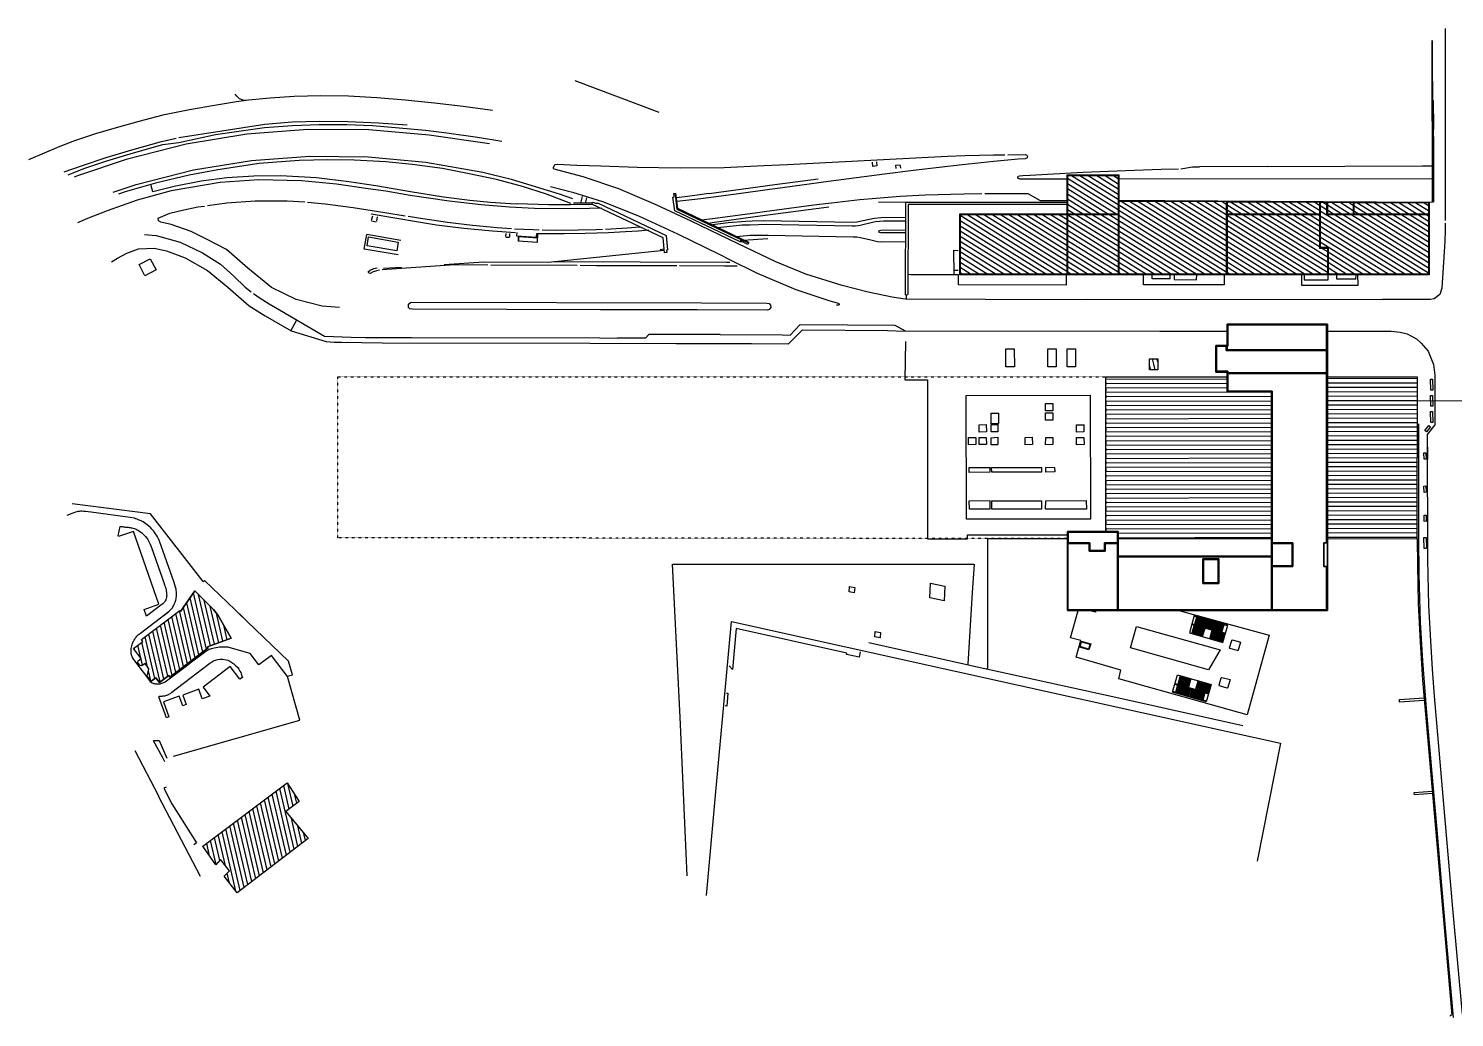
# Model space of a CAD drawing. Header units: millimetres. Extents: x 197581 to 283285, y -61110 to -31602.
# Drawn here: x 197581 to 238028, y -61110 to -33067 of the extents above; entities that cross this region are included whole.
import ezdxf

# ---------------------------------------------------------------- set-up
doc = ezdxf.new("R2010")
doc.units = ezdxf.units.MM
doc.linetypes.add('ACAD_ISO03W100', pattern=[30, 12, -18])
for name, color, linetype in [('AR-SOL', 7, 'Continuous'), ('CUDL_BA', 7, 'Continuous'), ('CUDL_BO', 7, 'Continuous'), ('CUDL_BR', 7, 'Continuous'), ('CUDL_BT', 7, 'Continuous'), ('CUDL_CO', 7, 'Continuous'), ('CUDL_FACADES', 7, 'Continuous'), ('CUDL_LA', 7, 'Continuous'), ('CUDL_MU', 7, 'Continuous'), ('CUDL_SM', 7, 'Continuous'), ('CUDL_SP', 7, 'Continuous'), ('DELHAY', 7, 'Continuous'), ('EMPRISESNCF', 7, 'ACAD_ISO03W100'), ('hachuresbatit', 8, 'Continuous')]:
    doc.layers.add(name, color=color, linetype=linetype)
doc.layers.add('EMPRISEEBA', color=9, linetype='Continuous', lineweight=35)
pattern_1 = [(103.13054182, (-6430472.31, -72703999.2), (-121.7318764, -28.39630728), [])]

msp = doc.modelspace()

# ---------------------------------------------------------------- hatches: boundary and pattern name
at = {"layer": 'DELHAY'}
h = msp.add_hatch(dxfattribs=at)
h.set_pattern_fill('ANSI31', color=8, scale=1000, angle=103.1305, style=0)
h.set_pattern_definition([(148.13054182, (-6430472.31, -72703999.2), (-65.99821385, -106.15665673), [])])
h.paths.add_polyline_path([(234402, -38349), (234402, -37992), (234220, -37991), (234220, -39280), (234442, -39280), (234442, -40030), (237294, -40030), (237294, -38349)])
h.paths.add_polyline_path([(237294, -38330), (237294, -38008), (235172, -37997), (235172, -38329)], flags=17)
h.paths.add_polyline_path([(235152, -38329), (235152, -37996), (234422, -37992), (234422, -38329)], flags=17)
h.paths.add_polyline_path([(231576, -38349), (231576, -40030), (234422, -40030), (234422, -39300), (234200, -39300), (234200, -38349)])
h.paths.add_polyline_path([(231576, -37977), (231576, -38329), (234200, -38329), (234200, -37991)])
h.paths.add_polyline_path([(228509, -37959), (228509, -40029), (231556, -40030), (231556, -37976)])
h.paths.add_polyline_path([(227055, -40029), (228489, -40029), (228489, -38348), (227055, -38348)])
h.paths.add_polyline_path([(228489, -38328), (228489, -37946), (228489, -37236), (227055, -37235), (227055, -38328)])
h.paths.add_polyline_path([(227035, -38348), (224011, -38347), (224011, -40028), (227035, -40029)])
at = {"layer": 'hachuresbatit'}
h = msp.add_hatch(dxfattribs=at)
h.set_pattern_fill('ANSI31', color=256, scale=1000, angle=58.1305, style=0)
h.set_pattern_definition(pattern_1)
edge = h.paths.add_edge_path()
edge.add_line((229615, -42435), (229614, -42749))
edge.add_line((229614, -42749), (229381, -42746))
edge.add_line((229381, -42746), (229615, -42435))
edge.add_line((229381, -42746), (229382, -42432))
edge.add_line((229382, -42432), (229613, -42431))
edge.add_line((229613, -42431), (229381, -42746))
h = msp.add_hatch(dxfattribs=at)
h.set_pattern_fill('ANSI31', color=256, scale=1000, angle=58.1305, style=0)
h.set_pattern_definition(pattern_1)
h.paths.add_polyline_path([(200994, -51224), (200885, -51074), (200799, -51140), (200747, -51131), (200684, -51055), (200690, -50997), (200776, -50933), (200557, -50644), (200820, -50445), (200785, -50396), (201871, -49567), (201894, -49601), (202302, -49016), (202831, -49542), (202963, -49710), (203327, -50358), (202658, -50597), (202680, -50630), (201591, -51456), (201557, -51409), (201292, -51610), (201192, -51476), (201057, -51575), (200945, -51428)])
h = msp.add_hatch(dxfattribs=at)
h.set_pattern_fill('ANSI31', color=256, scale=1000, angle=58.1305, style=0)
h.set_pattern_definition(pattern_1)
h.paths.add_polyline_path([(203500, -57575), (203130, -57102), (203286, -56955), (203031, -56635), (202894, -56778), (202521, -56254), (204921, -54455), (205255, -54987), (204883, -55274), (205511, -56038)])

# ---------------------------------------------------------------- linework, layer by layer
msp.add_line((236965, -43620), (239787, -43616))
at = {"layer": 'AR-SOL'}
for p, q in [((233275, -42847), (232855, -42847)), ((227075, -49547), (227075, -47667))]:
    msp.add_line(p, q, dxfattribs=at)
at = {"layer": 'CUDL_BA'}
for points in [[(237426, -35105, 0), (237426, -35265, 0)], [(237427, -35322, 0), (237426, -35484, 0)], [(237427, -35933, 0), (237428, -36095, 0)], [(237429, -36152, 0), (237429, -36314, 0)], [(237429, -36370, 0), (237429, -36530, 0)], [(237429, -36588, 0), (237431, -36748, 0)], [(237429, -36804, 0), (237431, -36964, 0)], [(237431, -37412, 0), (237431, -37576, 0)], [(215926, -37767, 0), (215971, -38189, 0), (217788, -39046, 0)], [(237429, -37851, 0), (237432, -37986, 0)], [(237430, -37633, 0), (237431, -37795, 0)], [(220947, -38561, 0), (221072, -38550, 0), (221566, -38443, 0), (221765, -38427, 0), (222461, -38415, 0)], [(216919, -38632, 0), (217422, -38567, 0), (217924, -38530, 0), (218114, -38522, 0)], [(218114, -38522, 0), (218435, -38510, 0), (220947, -38561, 0)], [(211486, -39085, 0), (211493, -38968, 0), (212024, -38999, 0), (212026, -38897, 0)], [(217788, -39046, 0), (217985, -39138, 0)], [(238002, -61110, 0), (237786, -58682, 0), (237669, -57364, 0), (237533, -55783, 0), (237393, -54193, 0), (237236, -52344, 0), (237132, -50998, 0), (237068, -49905, 0), (237026, -48553, 0), (237018, -47495, 0), (237013, -44280, 0)]]:
    msp.add_polyline3d(points, dxfattribs=at)
at = {"layer": 'CUDL_BO'}
for p, q in [((221621, -37875), (222309, -37824)), ((222309, -37824), (223012, -37783)), ((223012, -37783), (224115, -37753)), ((224115, -37753), (224626, -37747)), ((224726, -40751), (222456, -40746)), ((236660, -40748), (235985, -40748))]:
    msp.add_line(p, q, dxfattribs=at)
for points in [[(237760, -33067, 0), (237766, -38303, 0)], [(213073, -34542, 0), (215464, -35436, 0)], [(209907, -35279, 0), (209101, -35180, 0), (208269, -35094, 0), (207460, -35033, 0), (206660, -34987, 0), (205874, -34975, 0), (205116, -34995, 0), (204431, -35044, 0), (203825, -35102, 0), (203701, -35107, 0), (203569, -35058, 0), (203487, -34983, 0), (203441, -34925, 0)], [(210739, -35393, 0), (209907, -35279, 0)], [(210654, -36335, 0), (208949, -36093, 0), (207232, -35941, 0), (205506, -35928, 0), (203775, -36062, 0), (202054, -36342, 0), (200353, -36777, 0), (198973, -37246, 0), (198874, -37285, 0)], [(201845, -36157, 0), (204285, -35777, 0), (205061, -35717, 0), (205826, -35691, 0), (206639, -35700, 0), (207505, -35738, 0), (208323, -35801, 0)], [(198588, -37135, 0), (199112, -36947, 0), (199784, -36724, 0), (200508, -36503, 0), (201350, -36271, 0), (201773, -36177, 0)], [(199979, -37706, 0), (200632, -37486, 0), (202261, -37077, 0), (203910, -36812, 0), (205563, -36686, 0), (207214, -36701, 0), (208848, -36852, 0), (210469, -37142, 0), (211268, -37337, 0), (212635, -37756, 0), (213014, -37890, 0)], [(225355, -36645, 0), (225861, -36637, 0), (225898, -36656, 0), (225914, -36694, 0), (225906, -36734, 0), (225855, -36758, 0), (225654, -36773, 0), (224958, -36835, 0), (224062, -36931, 0), (222760, -37087, 0), (221863, -37197, 0), (220270, -37408, 0)], [(223646, -36689, 0), (224146, -36672, 0), (224948, -36651, 0), (225272, -36645, 0)], [(227035, -37343, 0), (226759, -37343, 0), (225698, -37339, 0), (225661, -37324, 0), (225646, -37292, 0), (225654, -37258, 0), (225691, -37244, 0), (225787, -37237, 0), (225989, -37226, 0), (226488, -37197, 0), (227493, -37144, 0), (228698, -37090, 0), (229704, -37056, 0), (230204, -37046, 0)], [(230267, -37045, 0), (230595, -36988, 0), (230797, -36991, 0)], [(232714, -36976, 0), (230797, -36991, 0)], [(208411, -37799, 0), (207713, -37682, 0), (207215, -37608, 0), (206315, -37481, 0), (205320, -37382, 0), (204112, -37357, 0), (203015, -37433, 0), (201630, -37670, 0), (200660, -37935, 0), (199812, -38240, 0), (199254, -38457, 0), (198974, -38573, 0)], [(220270, -37408, 0), (218762, -37611, 0), (218673, -37623, 0)], [(237391, -37327, 0), (228509, -37340, 0)], [(202657, -38083, 0), (203207, -38012, 0), (204012, -37957, 0), (204918, -37956, 0), (205417, -37985, 0)], [(205497, -37991, 0), (205995, -38037, 0), (206793, -38146, 0), (207692, -38286, 0), (208266, -38379, 0)], [(213843, -38162, 0), (213142, -38182, 0), (211935, -38173, 0), (211223, -38135, 0), (210417, -38069, 0), (209515, -37963, 0), (208411, -37799, 0)], [(218673, -37623, 0), (217656, -37760, 0), (216653, -37892, 0), (215972, -37975, 0)], [(218454, -38257, 0), (219855, -38071, 0), (220359, -38005, 0), (221159, -37917, 0), (221621, -37875, 0)], [(224709, -37746, 0), (225113, -37744, 0), (225718, -37743, 0), (225922, -37746, 0), (226272, -37945, 0), (227035, -37943, 0)], [(228509, -37941, 0), (229770, -37939, 0)], [(202649, -39045, 0), (202197, -38822, 0), (201624, -38627, 0), (201333, -38560, 0), (201266, -38517, 0), (201254, -38447, 0), (201591, -38299, 0), (201985, -38204, 0), (202384, -38126, 0), (202576, -38103, 0)], [(208345, -38392, 0), (208761, -38458, 0), (209465, -38558, 0), (210170, -38645, 0), (210878, -38709, 0), (211284, -38740, 0)], [(216666, -38492, 0), (217061, -38444, 0), (218263, -38283, 0)], [(218263, -38283, 0), (218454, -38257, 0)], [(237766, -38303, 0), (237767, -38508, 0)], [(211363, -38744, 0), (211628, -38756, 0), (211897, -38766, 0), (212067, -38774, 0)], [(212150, -38774, 0), (212564, -38782, 0), (213169, -38776, 0), (213672, -38764, 0), (213862, -38759, 0)], [(213950, -38759, 0), (214559, -38721, 0), (214919, -38687, 0)], [(218041, -38639, 0), (217828, -38646, 0), (217223, -38707, 0), (217140, -38717, 0)], [(220944, -38670, 0), (218929, -38629, 0), (218527, -38621, 0), (218041, -38639, 0)], [(222462, -38534, 0), (221846, -38530, 0), (221717, -38538, 0), (221609, -38552, 0), (221556, -38557, 0), (221170, -38649, 0), (221111, -38660, 0), (221040, -38668, 0), (220942, -38671, 0)], [(222459, -38856, 0), (221754, -38861, 0), (221716, -38852, 0), (221701, -38821, 0), (221722, -38793, 0), (221756, -38784, 0), (222460, -38776, 0)], [(237766, -38589, 0), (237761, -38792, 0), (237752, -39095, 0), (237739, -39395, 0), (237672, -40433, 0)], [(200870, -38904, 0), (201200, -38939, 0), (201879, -39128, 0), (202513, -39424, 0), (203025, -39752, 0), (203400, -40087, 0), (203729, -40397, 0), (203895, -40533, 0)], [(217661, -38964, 0), (217849, -38948, 0)], [(217849, -38948, 0), (218052, -38930, 0), (218559, -38922, 0), (220972, -38973, 0)], [(220973, -38972, 0), (221074, -38977, 0), (221180, -38994, 0), (221470, -39063, 0), (221667, -39104, 0), (221772, -39115, 0), (222459, -39108, 0)], [(207534, -39918, 0), (207454, -39935, 0), (207360, -39970, 0), (207270, -40017, 0), (207235, -40007, 0), (207217, -39967, 0), (207275, -39920, 0), (207372, -39876, 0), (207469, -39853, 0)], [(210613, -39780, 0), (209667, -39772, 0), (207614, -39910, 0)], [(213143, -39789, 0), (210694, -39778, 0)], [(215967, -39798, 0), (215503, -39798, 0), (214702, -39796, 0), (213695, -39792, 0), (213224, -39790, 0)], [(217318, -39802, 0), (216045, -39799, 0)], [(217686, -39802, 0), (217318, -39802, 0)], [(237672, -40433, 0), (237611, -40611, 0), (237450, -40734, 0), (237348, -40748, 0), (236660, -40748, 0)], [(203958, -40582, 0), (204148, -40714, 0), (204404, -40873, 0), (204586, -40980, 0), (205979, -41795, 0), (206735, -41822, 0)], [(213809, -41041, 0), (208471, -41028, 0), (208399, -41018, 0), (208362, -40975, 0), (208359, -40879, 0), (208417, -40834, 0), (208456, -40830, 0), (216667, -40849, 0)], [(216667, -40849, 0), (218522, -40851, 0), (218586, -40865, 0), (218630, -40910, 0), (218636, -40980, 0), (218589, -41037, 0), (218540, -41053, 0), (216544, -41048, 0)], [(222479, -40615, 0), (222479, -40745, 0)], [(216544, -41048, 0), (213809, -41041, 0)], [(218962, -41757, 0), (219181, -41758, 0), (219466, -41461, 0), (222152, -41477, 0), (222451, -41644, 0)], [(222450, -41643, 0), (229674, -41645, 0)], [(229674, -41645, 0), (231576, -41647, 0)], [(234422, -41650, 0), (235982, -41652, 0), (236081, -41652, 0), (236235, -41652, 0), (236487, -41673, 0), (236682, -41726, 0), (236952, -41868, 0), (237084, -41989, 0), (237282, -42220, 0), (237437, -42591, 0), (237470, -42892, 0), (237472, -42936, 0)], [(206735, -41822, 0), (207143, -41827, 0)], [(207143, -41827, 0), (207945, -41829, 0), (208444, -41825, 0), (213788, -41838, 0)], [(213788, -41838, 0), (214288, -41845, 0)], [(215178, -41748, 0), (215082, -41847, 0), (214288, -41845, 0)], [(216108, -41748, 0), (215178, -41748, 0)], [(217200, -41747, 0), (216108, -41748, 0)], [(217200, -41747, 0), (218962, -41757, 0)], [(201415, -49711, 0), (201570, -49587, 0), (201609, -49552, 0), (201643, -49517, 0), (201661, -49491, 0), (201678, -49465, 0), (201696, -49434, 0), (201711, -49401, 0), (201726, -49369, 0), (201739, -49338, 0), (201750, -49306, 0), (201760, -49274, 0), (201768, -49241, 0), (201773, -49207, 0), (201776, -49176, 0), (201778, -49141, 0), (201777, -49091, 0), (201774, -49036, 0), (201770, -49004, 0), (201765, -48969, 0), (201743, -48879, 0), (201711, -48775, 0), (201293, -47603, 0), (201267, -47539, 0), (201237, -47478, 0), (201213, -47434, 0), (201186, -47393, 0), (201154, -47350, 0), (201122, -47308, 0), (201082, -47262, 0), (201039, -47219, 0), (200995, -47179, 0), (200951, -47141, 0), (200912, -47112, 0), (200873, -47085, 0), (200829, -47058, 0), (200778, -47031, 0), (200723, -47005, 0), (200663, -46981, 0), (200628, -46967, 0), (200588, -46956, 0), (200466, -46930, 0), (200319, -46914, 0), (199355, -46781, 0), (199275, -46770, 0), (199204, -46762, 0), (199172, -46759, 0), (199144, -46758, 0), (199095, -46756, 0), (199053, -46757, 0), (199027, -46758, 0), (199002, -46762, 0), (198980, -46767, 0), (198955, -46772, 0), (198913, -46784, 0), (198867, -46799, 0), (198840, -46809, 0), (198811, -46821, 0), (198745, -46845, 0), (198669, -46875, 0)], [(200555, -47332, 0), (200137, -47472, 0), (200125, -47453, 0), (200183, -47190, 0), (200233, -47192, 0), (200269, -47196, 0), (200304, -47200, 0), (200336, -47204, 0), (200367, -47207, 0), (200403, -47210, 0), (200438, -47214, 0), (200465, -47218, 0), (200492, -47223, 0), (200516, -47227, 0), (200540, -47234, 0), (200584, -47248, 0), (200630, -47266, 0), (200665, -47283, 0), (200700, -47303, 0), (200742, -47329, 0), (200785, -47359, 0), (200824, -47392, 0), (200863, -47430, 0), (200901, -47473, 0), (200938, -47522, 0), (200963, -47558, 0), (200986, -47597, 0), (201030, -47685, 0), (201070, -47785, 0), (201435, -48831, 0)], [(201433, -48832, 0), (201454, -48893, 0), (201473, -48950, 0), (201481, -48984, 0), (201488, -49016, 0), (201495, -49058, 0), (201499, -49097, 0), (201500, -49131, 0), (201498, -49163, 0), (201492, -49199, 0), (201483, -49237, 0), (201473, -49266, 0), (201461, -49295, 0), (201451, -49314, 0), (201439, -49333, 0), (201395, -49379, 0), (201336, -49422, 0), (200924, -49730, 0), (200857, -49537, 0), (201277, -49386, 0), (200554, -47331, 0)], [(200994, -51520, 0), (200565, -50959, 0), (200545, -50931, 0), (200528, -50900, 0), (200517, -50877, 0), (200509, -50853, 0), (200502, -50826, 0), (200496, -50799, 0), (200492, -50767, 0), (200491, -50736, 0), (200491, -50708, 0), (200492, -50679, 0), (200495, -50643, 0), (200502, -50608, 0), (200509, -50573, 0), (200519, -50540, 0), (200530, -50510, 0), (200543, -50479, 0), (200558, -50447, 0), (200576, -50415, 0), (200595, -50382, 0), (200618, -50347, 0), (200635, -50323, 0), (200656, -50299, 0), (200703, -50254, 0), (200759, -50209, 0), (201572, -49584, 0)], [(201692, -53702, 0), (205272, -52678, 0), (204924, -51437, 0), (204470, -50843, 0), (204110, -51114, 0), (203866, -50789, 0), (203303, -50626, 0), (203245, -50614, 0), (203188, -50607, 0), (203155, -50605, 0), (203123, -50605, 0), (203087, -50606, 0), (203053, -50609, 0), (203002, -50613, 0), (202952, -50619, 0), (202904, -50628, 0), (202851, -50638, 0), (202808, -50648, 0), (202764, -50659, 0), (202734, -50668, 0), (202703, -50679, 0), (202620, -50723, 0), (202533, -50787, 0), (202131, -51090, 0)], [(202330, -51363, 0), (202728, -51059, 0), (202780, -51022, 0), (202830, -50996, 0), (202881, -50978, 0), (202951, -50960, 0), (203017, -50951, 0), (203084, -50951, 0), (203183, -50964, 0), (203233, -50978, 0), (203290, -51003, 0), (203350, -51040, 0), (203403, -51079, 0), (203455, -51128, 0), (203514, -51189, 0), (203548, -51234, 0), (203579, -51286, 0), (203599, -51327, 0), (203617, -51370, 0), (203634, -51418, 0), (203648, -51468, 0), (203574, -51520, 0), (203296, -51155, 0), (202531, -51740, 0), (202722, -51996, 0), (202510, -52070, 0), (202411, -51804, 0), (201960, -51966, 0)], [(202133, -51091, 0), (201491, -51578, 0), (201461, -51598, 0), (201429, -51615, 0), (201406, -51625, 0), (201382, -51634, 0), (201354, -51642, 0), (201328, -51649, 0), (201301, -51654, 0), (201276, -51657, 0), (201246, -51660, 0), (201218, -51660, 0), (201203, -51659, 0), (201188, -51657, 0), (201171, -51653, 0), (201153, -51649, 0), (201135, -51645, 0), (201116, -51639, 0), (201101, -51633, 0), (201087, -51626, 0), (201070, -51613, 0), (201055, -51598, 0), (200994, -51520, 0)], [(201960, -51966, 0), (202055, -52233, 0), (201956, -52270, 0), (201857, -52001, 0), (201408, -52160, 0), (201561, -52586, 0), (201497, -52611, 0), (201278, -52014, 0), (201289, -51999, 0), (201336, -51998, 0), (201370, -51996, 0), (201402, -51993, 0), (201425, -51990, 0), (201446, -51987, 0), (201474, -51980, 0), (201503, -51972, 0), (201521, -51965, 0), (201541, -51958, 0), (201553, -51952, 0), (201565, -51945, 0), (201605, -51919, 0), (201647, -51884, 0), (202329, -51364, 0)], [(201378, -53730, 0), (201129, -53265, 0), (201134, -53256, 0), (201283, -53260, 0), (201504, -53755, 0)], [(201447, -53860, 0), (201378, -53730, 0)], [(202462, -57116, 0), (201270, -54831, 0)]]:
    msp.add_polyline3d(points, dxfattribs=at)
at = {"layer": 'CUDL_BR'}
for points in [[(199930, -39683, 0), (200109, -39576, 0), (200374, -39435, 0), (200701, -39310, 0), (201142, -39294, 0), (201497, -39374, 0), (202027, -39568, 0), (202656, -39924, 0), (203230, -40404, 0), (203839, -40927, 0), (204291, -41213, 0), (205028, -41644, 0), (206021, -41945, 0), (206246, -41958, 0), (206460, -41963, 0), (207615, -41979, 0)], [(217380, -39702, 0), (212479, -39683, 0)], [(217470, -39702, 0), (217380, -39702, 0)], [(223950, -40054, 0), (222595, -40054, 0)], [(205020, -41641, 0), (205189, -41332, 0)], [(218085, -42003, 0), (219142, -42007, 0), (219532, -41613, 0), (221945, -41626, 0), (222429, -41648, 0)], [(207615, -41979, 0), (213505, -41992, 0)], [(213505, -41992, 0), (215953, -41998, 0)], [(215953, -41998, 0), (218085, -42003, 0)]]:
    msp.add_polyline3d(points, dxfattribs=at)
at = {"layer": 'CUDL_BT'}
for p, q in [((237314, -37988), (237432, -37986)), ((229963, -40168), (229963, -40049)), ((222459, -40614), (222521, -40610))]:
    msp.add_line(p, q, dxfattribs=at)
for points in [[(200994, -51224, 0), (200885, -51074, 0), (200799, -51140, 0), (200747, -51131, 0), (200684, -51055, 0), (200690, -50997, 0), (200776, -50933, 0), (200557, -50644, 0), (200820, -50445, 0), (200785, -50396, 0), (201871, -49567, 0), (201894, -49601, 0), (202302, -49016, 0), (202831, -49542, 0), (202963, -49710, 0), (203327, -50358, 0), (202658, -50597, 0), (202680, -50630, 0), (201591, -51456, 0), (201557, -51409, 0), (201292, -51610, 0), (201192, -51476, 0), (201057, -51575, 0), (200945, -51428, 0), (200994, -51224, 0)], [(200994, -51224, 0), (200885, -51074, 0), (200799, -51140, 0), (200747, -51131, 0), (200684, -51055, 0), (200690, -50997, 0), (200776, -50933, 0), (200557, -50644, 0), (200820, -50445, 0), (200785, -50396, 0), (201871, -49567, 0), (201894, -49601, 0), (202302, -49016, 0), (202831, -49542, 0), (202963, -49710, 0), (203327, -50358, 0), (202658, -50597, 0), (202680, -50630, 0), (201591, -51456, 0), (201557, -51409, 0), (201292, -51610, 0), (201192, -51476, 0), (201057, -51575, 0), (200945, -51428, 0), (200994, -51224, 0)], [(203500, -57575, 0), (203130, -57102, 0), (203286, -56955, 0), (203031, -56635, 0), (202894, -56778, 0), (202521, -56254, 0), (204921, -54455, 0), (205255, -54987, 0), (204883, -55274, 0), (205511, -56038, 0), (203500, -57575, 0)]]:
    msp.add_polyline3d(points, dxfattribs=at)
at = {"layer": 'CUDL_CO'}
for points in [[(229963, -40168, 0), (229452, -40168, 0), (229452, -40035, 0)], [(235233, -40171, 0), (234688, -40171, 0), (234688, -40042, 0)]]:
    msp.add_polyline3d(points, dxfattribs=at)
at = {"layer": 'CUDL_FACADES'}
for p, q in [((222459, -40614), (222465, -37987)), ((222465, -37987), (227035, -37990)), ((229615, -42435), (229614, -42749)), ((229614, -42749), (229381, -42746)), ((224786, -47529), (227055, -47532)), ((230659, -49958), (230719, -49750)), ((230578, -49956), (231528, -50229)), ((230582, -50225), (230653, -49979)), ((230583, -49936), (231534, -50209)), ((230615, -50235), (230687, -49989)), ((230649, -50244), (230720, -49998)), ((230683, -50254), (230754, -50008)), ((230693, -49968), (230753, -49760)), ((230716, -50264), (230788, -50018)), ((230726, -49977), (230787, -49770)), ((230750, -50273), (230821, -50027)), ((230760, -49987), (230820, -49779)), ((230784, -50283), (230855, -50037)), ((230794, -49997), (230854, -49789)), ((230817, -50292), (230889, -50046)), ((230827, -50006), (230888, -49798)), ((230851, -50302), (230922, -50056)), ((230861, -50016), (230921, -49808)), ((230885, -50312), (230956, -50065)), ((230895, -50025), (230955, -49818)), ((230928, -50035), (230989, -49827)), ((230962, -50044), (231022, -49837)), ((230995, -50056), (231055, -49848)), ((231029, -50065), (231089, -49858)), ((231062, -50075), (231123, -49867)), ((231087, -50369), (231158, -50123)), ((231096, -50085), (231156, -49877)), ((231120, -50379), (231192, -50133)), ((231130, -50094), (231190, -49887)), ((231154, -50388), (231225, -50142)), ((231163, -50104), (231224, -49896)), ((231188, -50398), (231259, -50152)), ((231197, -50113), (231257, -49906)), ((231231, -50123), (231291, -49915)), ((231264, -50133), (231325, -49925)), ((231298, -50142), (231358, -49935)), ((231332, -50152), (231392, -49944)), ((231365, -50161), (231426, -49954)), ((231399, -50171), (231459, -49963)), ((231433, -50181), (231493, -49973)), ((231457, -50475), (231599, -49983)), ((231221, -50407), (231293, -50161)), ((231255, -50417), (231326, -50171)), ((231289, -50427), (231360, -50181)), ((231322, -50436), (231393, -50190)), ((231356, -50446), (231427, -50200)), ((231390, -50455), (231461, -50209)), ((231423, -50465), (231494, -50219)), ((230099, -51661), (231050, -51930)), ((230104, -51642), (231055, -51911)), ((230174, -51682), (230116, -51891)), ((230208, -51692), (230150, -51900)), ((230250, -51415), (230180, -51661)), ((230242, -51702), (230183, -51910)), ((230283, -51424), (230214, -51671)), ((230275, -51711), (230217, -51919)), ((230317, -51434), (230248, -51680)), ((230309, -51721), (230251, -51929)), ((230351, -51443), (230281, -51690)), ((230343, -51730), (230284, -51939)), ((230384, -51453), (230315, -51700)), ((230376, -51740), (230318, -51948)), ((230418, -51463), (230349, -51709)), ((230410, -51749), (230352, -51958)), ((230451, -51472), (230382, -51719)), ((230444, -51759), (230385, -51967)), ((230485, -51482), (230416, -51728)), ((230477, -51769), (230419, -51977)), ((230519, -51491), (230450, -51738)), ((230552, -51501), (230483, -51748)), ((230754, -51559), (230685, -51805)), ((230788, -51568), (230719, -51815)), ((230822, -51578), (230753, -51824)), ((230855, -51587), (230786, -51834)), ((230889, -51597), (230820, -51844)), ((230923, -51607), (230853, -51853)), ((230956, -51616), (230887, -51863)), ((230990, -51626), (230921, -51872)), ((231024, -51635), (230954, -51882)), ((231125, -51664), (230986, -52157)), ((231057, -51645), (230988, -51892)), ((231091, -51655), (231022, -51901)), ((230512, -51776), (230453, -51985)), ((230545, -51786), (230487, -51994)), ((230579, -51796), (230520, -52004)), ((230612, -51805), (230554, -52014)), ((230646, -51815), (230588, -52023)), ((230680, -51824), (230621, -52033)), ((230713, -51834), (230655, -52042)), ((230747, -51844), (230689, -52052)), ((230781, -51853), (230722, -52061)), ((230814, -51863), (230756, -52071)), ((230848, -51872), (230790, -52081)), ((230882, -51882), (230823, -52090)), ((230915, -51892), (230857, -52100)), ((230949, -51901), (230891, -52109))]:
    msp.add_line(p, q, dxfattribs=at)
for points in [[(198702, -37219, 0), (198845, -37161, 0), (199148, -37038, 0), (199804, -36815, 0), (200554, -36591, 0), (201387, -36353, 0), (201844, -36295, 0), (202886, -36072, 0), (204275, -35874, 0), (205067, -35818, 0), (205824, -35792, 0), (206606, -35791, 0), (207341, -35819, 0), (208094, -35879, 0), (208842, -35951, 0), (209448, -36029, 0), (210314, -36150, 0), (211008, -36263, 0)], [(212967, -38025, 0), (212247, -37751, 0), (211593, -37550, 0), (210858, -37348, 0), (210077, -37183, 0), (209320, -37040, 0), (208465, -36921, 0), (207714, -36850, 0), (206819, -36801, 0), (206073, -36790, 0), (205254, -36808, 0), (204119, -36896, 0), (202947, -37072, 0), (202136, -37224, 0), (201187, -37452, 0), (200327, -37699, 0), (200136, -37765, 0)], [(217799, -39029, 0), (215996, -38174, 0), (215945, -37744, 0)], [(215622, -39428, 0), (215580, -38998, 0), (213560, -38046, 0)], [(208028, -39369, 0), (207182, -39225, 0), (207223, -38978, 0), (208070, -39123, 0), (208028, -39369, 0)], [(212010, -39021, 0), (212004, -39138, 0), (211478, -39100, 0), (211482, -38986, 0)], [(217768, -39079, 0), (217854, -39069, 0)], [(218013, -39131, 0), (217799, -39029, 0)], [(200715, -39762, 0), (201036, -39598, 0), (201202, -39914, 0), (200883, -40082, 0), (200715, -39762, 0)], [(215497, -39330, 0), (215611, -39318, 0)], [(227014, -40038, 0), (230079, -40035, 0), (230078, -40186, 0)], [(230078, -40186, 0), (230715, -40189, 0), (230716, -40038, 0), (230830, -40038, 0)], [(230830, -40038, 0), (232630, -40040, 0)], [(232630, -40040, 0), (233768, -40039, 0), (233767, -40190, 0)], [(233767, -40190, 0), (234444, -40191, 0), (234445, -40041, 0), (235242, -40040, 0)], [(222455, -41944, 0), (222439, -43028, 0), (223076, -43025, 0), (223080, -47537, 0), (224215, -47533, 0)], [(229381, -42746, 0), (229382, -42432, 0), (229613, -42431, 0)], [(224786, -47529, 0), (224780, -51205, 0), (224757, -51230, 0), (224746, -51231, 0)], [(202831, -49542, 0), (202302, -49016, 0), (201894, -49601, 0), (201871, -49567, 0)], [(201057, -51575, 0), (200945, -51428, 0), (200994, -51224, 0), (200885, -51074, 0), (200799, -51140, 0), (200747, -51131, 0), (200684, -51055, 0), (200690, -50997, 0), (200776, -50933, 0), (200557, -50644, 0), (200820, -50445, 0), (200785, -50396, 0), (201871, -49567, 0)], [(201591, -51457, 0), (202680, -50630, 0), (202658, -50597, 0), (203327, -50358, 0), (202963, -49710, 0), (202831, -49542, 0)], [(231892, -50699, 0), (231886, -50710, 0), (231873, -50708, 0), (231658, -50650, 0), (231645, -50641, 0), (231649, -50630, 0), (231709, -50418, 0), (231714, -50407, 0), (231728, -50406, 0)], [(231728, -50406, 0), (231956, -50469, 0), (231892, -50699, 0)], [(201057, -51575, 0), (201192, -51476, 0), (201292, -51610, 0), (201557, -51409, 0), (201591, -51456, 0)], [(231600, -51757, 0), (231592, -51768, 0), (231582, -51768, 0), (231363, -51708, 0), (231352, -51701, 0), (231354, -51689, 0), (231413, -51477, 0), (231418, -51467, 0), (231431, -51466, 0)], [(231431, -51466, 0), (231663, -51531, 0), (231600, -51757, 0)]]:
    msp.add_polyline3d(points, dxfattribs=at)
at = {"layer": 'CUDL_LA'}
for points in [[(237382, -33406, 0), (237392, -37987, 0)], [(237398, -33404, 0), (237411, -37986, 0)], [(203825, -35102, 0), (203476, -35144, 0), (202852, -35249, 0), (202144, -35372, 0), (201395, -35527, 0), (200712, -35705, 0), (200069, -35883, 0), (199482, -36055, 0), (198889, -36252, 0), (198466, -36411, 0), (197581, -36793, 0)], [(212472, -37005, 0), (212496, -36941, 0)], [(213568, -38017, 0), (213585, -37988, 0), (213663, -38017, 0), (213740, -38020, 0), (215669, -38932, 0), (215709, -39346, 0), (215677, -39349, 0), (215684, -39417, 0), (215622, -39428, 0)], [(217749, -39109, 0), (215910, -38240, 0), (215859, -37847, 0), (215893, -37843, 0), (215881, -37748, 0), (215945, -37743, 0)], [(206399, -40977, 0), (205911, -40943, 0), (205171, -40752, 0), (204477, -40410, 0), (203806, -39858, 0), (203194, -39337, 0), (202649, -39045, 0)], [(208067, -39487, 0), (207100, -39322, 0), (207177, -38903, 0)], [(207181, -38902, 0), (208144, -39071, 0)], [(218016, -39133, 0), (217987, -39189, 0), (217833, -39116, 0), (217770, -39119, 0), (217749, -39109, 0)], [(223948, -39929, 0), (223832, -39924, 0)], [(235233, -40171, 0), (235242, -40040, 0)], [(220518, -40850, 0), (220563, -40867, 0), (220576, -40884, 0), (220571, -40902, 0), (220557, -40916, 0), (220502, -40912, 0)], [(224726, -40751, 0), (227584, -40743, 0), (235985, -40748, 0)], [(237472, -42936, 0), (237473, -44309, 0), (237256, -44579, 0), (237263, -45285, 0)], [(237354, -43323, 0), (237349, -43011, 0), (237406, -43013, 0), (237410, -43322, 0), (237355, -43320, 0)], [(237357, -43780, 0), (237351, -43471, 0), (237409, -43469, 0), (237416, -43778, 0), (237360, -43779, 0)], [(225093, -44274, 0), (224884, -44272, 0), (224883, -43977, 0), (225096, -43972, 0), (225094, -44271, 0)], [(226634, -43908, 0), (226432, -43909, 0), (226429, -43701, 0), (226633, -43699, 0), (226634, -43907, 0)], [(226636, -44169, 0), (226431, -44169, 0), (226430, -43963, 0), (226636, -43965, 0), (226640, -44171, 0)], [(237359, -44239, 0), (237352, -43927, 0), (237407, -43927, 0), (237414, -44239, 0), (237356, -44238, 0)], [(224753, -44508, 0), (224549, -44509, 0), (224543, -44303, 0), (224746, -44300, 0), (224753, -44507, 0)], [(225077, -44508, 0), (224885, -44506, 0), (224885, -44300, 0), (225076, -44300, 0), (225078, -44507, 0)], [(227515, -44300, 0), (227518, -44508, 0), (227311, -44509, 0), (227309, -44306, 0), (227514, -44301, 0)], [(237186, -44463, 0), (237302, -44326, 0), (237347, -44364, 0), (237231, -44499, 0), (237189, -44464, 0)], [(224450, -44865, 0), (224245, -44869, 0), (224244, -44662, 0), (224451, -44662, 0), (224452, -44865, 0)], [(224746, -44660, 0), (224753, -44863, 0), (224547, -44864, 0), (224546, -44662, 0), (224749, -44660, 0)], [(225077, -44869, 0), (224885, -44868, 0), (224884, -44671, 0), (225077, -44659, 0), (225077, -44866, 0)], [(226056, -44865, 0), (225849, -44871, 0), (225849, -44661, 0), (226052, -44659, 0), (226057, -44864, 0)], [(226636, -44866, 0), (226432, -44871, 0), (226433, -44663, 0), (226636, -44662, 0), (226637, -44867, 0)], [(227517, -44661, 0), (227521, -44867, 0), (227311, -44870, 0), (227308, -44664, 0), (227513, -44660, 0)], [(237257, -44577, 0), (237262, -48124, 0), (237294, -49426, 0)], [(237166, -45277, 0), (237159, -45102, 0), (237216, -45099, 0), (237223, -45275, 0), (237165, -45278, 0)], [(224264, -45513, 0), (224846, -45511, 0), (224850, -45650, 0), (224263, -45652, 0), (224264, -45513, 0)], [(224899, -45516, 0), (226318, -45513, 0), (226317, -45650, 0), (224903, -45647, 0), (224900, -45516, 0)], [(226433, -45509, 0), (226685, -45511, 0), (226688, -45642, 0), (226436, -45649, 0), (226433, -45511, 0)], [(237166, -46220, 0), (237158, -46041, 0), (237213, -46038, 0), (237227, -46217, 0), (237166, -46220, 0)], [(224263, -46457, 0), (224849, -46452, 0), (224852, -46695, 0), (224270, -46695, 0), (224262, -46461, 0)], [(224908, -46458, 0), (226318, -46457, 0), (226317, -46698, 0), (224901, -46694, 0), (224907, -46458, 0)], [(226433, -46457, 0), (227585, -46452, 0), (227589, -46694, 0), (226432, -46699, 0), (226433, -46456, 0)], [(237168, -47048, 0), (237164, -46870, 0), (237224, -46864, 0), (237226, -47042, 0), (237168, -47041, 0)], [(236969, -47539, 0), (236978, -48287, 0), (236999, -49370, 0), (237051, -50462, 0), (237123, -51544, 0), (237213, -52615, 0), (237950, -61048, 0), (237904, -61052, 0), (237907, -61073, 0)], [(237172, -47812, 0), (237162, -47504, 0), (237222, -47497, 0), (237231, -47809, 0), (237173, -47808, 0)], [(216268, -57091, 0), (216063, -52596, 0), (215852, -48255, 0), (224393, -48258, 0)], [(224401, -48258, 0), (224347, -49060, 0), (224229, -51088, 0)], [(202535, -48745, 0), (202573, -48722, 0), (203658, -49761, 0)], [(221017, -48919, 0), (221005, -49070, 0), (220858, -49039, 0), (220870, -48885, 0), (221017, -48919, 0)], [(223149, -49209, 0), (223169, -48799, 0), (223575, -48883, 0), (223554, -49296, 0), (223149, -49209, 0)], [(204919, -51431, 0), (205070, -51390, 0), (204956, -51002, 0), (203545, -49657, 0)], [(237294, -49426, 0), (237344, -50427, 0), (237391, -51229, 0), (237454, -51998, 0), (237971, -58019, 0), (238242, -61016, 0)], [(221174, -50745, 0), (221138, -50895, 0), (220785, -50817, 0), (220790, -50779, 0), (217657, -50082, 0), (217547, -51245, 0), (217453, -51136, 0)], [(221596, -50161, 0), (221744, -50193, 0), (221735, -50344, 0), (221588, -50314, 0), (221597, -50161, 0)], [(217379, -51913, 0), (217420, -51917, 0), (217387, -52279, 0), (217346, -52277, 0)], [(200594, -53539, 0), (201272, -54828, 0)], [(201483, -54579, 0), (201423, -54611, 0), (201645, -55052, 0), (202346, -56154, 0), (202267, -56217, 0)]]:
    msp.add_polyline3d(points, dxfattribs=at)
at = {"layer": 'CUDL_MU'}
for p, q in [((221689, -37979), (222465, -37987)), ((222529, -38053), (222521, -40610)), ((227035, -38058), (222529, -38053)), ((227844, -49619), (227659, -49567)), ((227834, -49600), (227715, -49567)), ((227843, -49567), (227834, -49600)), ((227858, -49567), (227844, -49619)), ((230647, -49707), (230509, -50204)), ((231594, -50002), (230641, -49726)), ((231599, -49983), (230647, -49707)), ((227389, -50605), (227443, -50437)), ((227408, -50595), (227453, -50456)), ((227443, -50437), (227714, -50512)), ((227453, -50456), (227695, -50522)), ((227695, -50522), (227650, -50666)), ((227714, -50512), (227660, -50685)), ((230509, -50204), (231457, -50475)), ((227660, -50685), (227389, -50605)), ((227650, -50666), (227408, -50595)), ((230032, -51889), (230176, -51394)), ((230176, -51394), (231125, -51664)), ((230986, -52157), (230032, -51889)), ((230992, -52138), (230037, -51870))]:
    msp.add_line(p, q, dxfattribs=at)
for points in [[(237426, -35265, 0), (237427, -35322, 0)], [(237430, -35485, 0), (237433, -35931, 0)], [(237428, -36095, 0), (237429, -36152, 0)], [(237429, -36314, 0), (237429, -36370, 0)], [(219110, -36920, 0), (223646, -36689, 0)], [(237429, -36530, 0), (237429, -36588, 0)], [(237431, -36748, 0), (237429, -36804, 0)], [(217708, -39175, 0), (216377, -38526, 0), (215383, -38063, 0), (214326, -37615, 0), (213315, -37276, 0), (212492, -37051, 0), (212475, -37036, 0), (212472, -37005, 0)], [(212496, -36941, 0), (212511, -36923, 0), (212575, -36917, 0), (213132, -36939, 0), (213819, -36960, 0), (214843, -36997, 0), (216061, -37018, 0), (217311, -37008, 0), (218439, -36954, 0), (219110, -36920, 0)], [(221637, -36844, 0), (221639, -36965, 0), (221529, -36975, 0), (221524, -36854, 0)], [(222191, -37033, 0), (222184, -36943, 0), (222299, -36931, 0), (222311, -37023, 0)], [(232714, -36976, 0), (237121, -36962, 0)], [(237121, -36962, 0), (237390, -36962, 0)], [(237435, -36964, 0), (237435, -37411, 0)], [(208415, -37694, 0), (207923, -37609, 0), (207434, -37529, 0), (206666, -37415, 0), (205753, -37303, 0), (204726, -37243, 0), (203972, -37249, 0), (203207, -37301, 0), (202479, -37394, 0), (201712, -37543, 0), (201108, -37694, 0), (201047, -37487, 0)], [(212384, -37544, 0), (213013, -37704, 0), (213864, -37972, 0), (214886, -38379, 0), (215991, -38890, 0), (217190, -39479, 0), (217441, -39605, 0)], [(218749, -37500, 0), (216883, -37750, 0)], [(219976, -37334, 0), (218749, -37500, 0)], [(237431, -37576, 0), (237430, -37633, 0)], [(211433, -38046, 0), (211253, -38035, 0), (210684, -37997, 0), (210095, -37941, 0), (209356, -37847, 0), (208415, -37694, 0)], [(213038, -38014, 0), (213554, -38010, 0)], [(213245, -38016, 0), (213295, -37828, 0)], [(213410, -37865, 0), (213367, -38018, 0)], [(216878, -37745, 0), (216675, -37775, 0), (216271, -37830, 0), (215960, -37868, 0)], [(237431, -37795, 0), (237429, -37851, 0)], [(207298, -38325, 0), (208646, -38550, 0), (209151, -38629, 0), (209929, -38728, 0), (210745, -38806, 0), (211390, -38849, 0)], [(207310, -38504, 0), (207343, -38381, 0)], [(207472, -38402, 0), (207449, -38532, 0)], [(213554, -38057, 0), (212951, -38071, 0), (212343, -38071, 0), (211734, -38047, 0), (211438, -38040, 0)], [(213585, -38058, 0), (213554, -38059, 0)], [(216973, -38566, 0), (218189, -38401, 0)], [(218189, -38401, 0), (220286, -38119, 0)], [(207446, -38556, 0), (207313, -38528, 0)], [(214031, -38848, 0), (214511, -38825, 0), (214874, -38807, 0)], [(214870, -38808, 0), (215177, -38778, 0)], [(216865, -38586, 0), (216972, -38572, 0)], [(211222, -38995, 0), (211117, -38990, 0)], [(211119, -38966, 0), (211126, -38876, 0)], [(211226, -38878, 0), (211223, -38972, 0)], [(211426, -38945, 0), (211992, -38981, 0), (211996, -38876, 0), (212044, -38876, 0), (212295, -38878, 0), (212774, -38880, 0), (213371, -38871, 0), (214031, -38848, 0)], [(211431, -38852, 0), (211426, -38945, 0)], [(221398, -40545, 0), (220663, -40358, 0), (219633, -40028, 0), (218774, -39686, 0), (217708, -39175, 0)], [(217854, -39069, 0), (218555, -39025, 0)], [(215609, -39357, 0), (212320, -39698, 0), (210495, -39688, 0), (209375, -39768, 0)], [(217441, -39605, 0), (218245, -40006, 0), (219343, -40464, 0), (220308, -40785, 0), (220518, -40850, 0)], [(223834, -40044, 0), (223823, -39353, 0)], [(223823, -39353, 0), (223948, -39358, 0)], [(208160, -39842, 0), (207650, -39876, 0)], [(223833, -40045, 0), (222522, -40047, 0)], [(222456, -40746, 0), (222380, -40736, 0), (222083, -40685, 0), (221398, -40545, 0)], [(225306, -42148, 0), (225542, -42147, 0), (225545, -42659, 0), (225305, -42658, 0), (225306, -42148, 0)], [(226494, -42148, 0), (226731, -42148, 0), (226730, -42663, 0), (226493, -42660, 0), (226494, -42148, 0)], [(227040, -42149, 0), (227278, -42150, 0), (227279, -42662, 0), (227039, -42661, 0), (227040, -42149, 0)], [(224185, -46981, 0), (224179, -43470, 0), (227697, -43467, 0), (227701, -46983, 0), (224185, -46981, 0)], [(202535, -48745, 0), (201042, -46827, 0), (198815, -46544, 0)], [(224215, -47533, 0), (224216, -47421, 0), (227055, -47426, 0)], [(217073, -54716, 0), (217519, -49879, 0), (223909, -51297, 0)], [(231380, -50687, 0), (231049, -51251, 0), (228838, -50629, 0), (229012, -50024, 0), (231381, -50687, 0)], [(224746, -51231, 0), (221417, -50490, 0)], [(223911, -51298, 0), (230905, -52853, 0), (233098, -53334, 0), (232431, -56681, 0)], [(232026, -52841, 0), (228596, -52078, 0), (224757, -51237, 0)], [(216813, -57647, 0), (217073, -54716, 0)]]:
    msp.add_polyline3d(points, dxfattribs=at)
at = {"layer": 'CUDL_SM'}
for points in [[(228135, -47327, 0), (228141, -42946, 0), (231576, -42946, 0)], [(234422, -42946, 0), (236966, -42946, 0)], [(236966, -42946, 0), (236962, -47544, 0), (234422, -47541, 0)], [(232837, -47539, 0), (228489, -47533, 0)], [(227302, -50892, 0), (227434, -50416, 0), (227134, -50345, 0), (227357, -49567, 0)], [(230208, -49567, 0), (232769, -50269, 0), (232151, -52528, 0), (228507, -51511, 0), (228561, -51266, 0), (227302, -50892, 0)]]:
    msp.add_polyline3d(points, dxfattribs=at)
at = {"layer": 'CUDL_SP'}
for p, q in [((236473, -52173), (236469, -52098)), ((236894, -54799), (236886, -54728))]:
    msp.add_line(p, q, dxfattribs=at)
for points in [[(227012, -40037, 0), (227014, -40340, 0), (223959, -40338, 0), (223960, -40038, 0)], [(230201, -40339, 0), (229212, -40339, 0), (229209, -40038, 0)], [(231500, -40037, 0), (231499, -40337, 0), (230201, -40339, 0)], [(235276, -40040, 0), (235284, -40356, 0), (233701, -40353, 0), (233701, -40039, 0)], [(236469, -52098, 0), (237165, -52047, 0)], [(237172, -52123, 0), (236473, -52173, 0)], [(236886, -54728, 0), (237395, -54691, 0)], [(237401, -54762, 0), (236894, -54799, 0)]]:
    msp.add_polyline3d(points, dxfattribs=at)
at = {"layer": 'DELHAY'}
for p, q in [((227035, -37215), (228509, -37216)), ((227035, -37215), (227035, -38328)), ((227055, -37235), (228489, -37236)), ((227055, -37235), (227055, -38328)), ((228489, -37236), (228489, -37946)), ((228509, -37216), (228509, -37946)), ((228489, -37946), (228489, -40049)), ((228489, -37946), (229811, -37947)), ((228509, -37959), (228509, -40029)), ((228509, -37959), (231556, -37976)), ((229811, -37947), (237314, -37988)), ((231556, -37976), (231556, -40030)), ((231576, -37957), (231576, -40050)), ((231576, -37977), (234200, -37991)), ((234200, -37971), (234200, -39300)), ((234220, -37991), (234220, -39280)), ((234220, -37991), (234402, -37992)), ((234402, -37992), (234402, -38349)), ((234422, -37972), (234422, -38329)), ((234422, -37992), (235152, -37996)), ((235152, -37996), (235152, -38329)), ((235172, -37977), (235172, -38329)), ((235172, -37997), (237294, -38008)), ((237294, -38008), (237294, -38330)), ((237314, -37988), (237314, -40051)), ((228489, -38328), (223991, -38327)), ((223991, -38327), (223991, -40048)), ((227035, -38348), (224011, -38347)), ((224011, -38347), (224011, -40028)), ((227035, -38348), (227035, -40029)), ((227055, -38328), (227055, -40049)), ((228489, -38348), (227055, -38348)), ((234200, -38329), (231576, -38329)), ((234200, -38349), (231576, -38349)), ((237294, -38349), (234402, -38349)), ((237315, -38330), (234422, -38329)), ((237315, -38330), (234422, -38329)), ((237294, -38349), (237294, -40030)), ((234422, -39300), (234200, -39300)), ((234442, -39280), (234220, -39280)), ((234422, -39300), (234422, -40050)), ((234442, -39280), (234442, -40030)), ((227035, -40029), (224011, -40028)), ((228489, -40029), (227055, -40029)), ((231556, -40030), (228509, -40029)), ((234422, -40030), (231576, -40030)), ((237294, -40030), (234442, -40030)), ((237314, -40051), (223991, -40048))]:
    msp.add_line(p, q, dxfattribs=at)
at = {"layer": 'EMPRISEEBA'}
for p, q in [((231576, -41447), (234422, -41447)), ((231576, -41447), (231576, -42055)), ((231576, -42055), (231576, -41447)), ((231576, -41447), (234422, -41447)), ((231596, -42075), (231596, -41467)), ((231596, -41467), (234402, -41467)), ((234402, -41467), (234402, -42175)), ((234422, -41447), (234422, -49567)), ((231256, -42807), (231256, -42055)), ((231256, -42055), (231576, -42055)), ((231576, -42055), (231576, -42175)), ((231276, -42787), (231276, -42075)), ((231276, -42075), (231556, -42075)), ((231556, -42075), (231556, -42195)), ((234402, -42195), (231556, -42195)), ((231596, -42075), (231576, -42075)), ((234422, -42175), (231576, -42175)), ((234402, -42195), (234402, -42827)), ((234422, -42847), (234422, -42175)), ((231576, -42807), (231256, -42807)), ((231576, -42807), (231256, -42807)), ((231596, -42787), (231276, -42787)), ((231576, -43367), (231576, -42807)), ((231576, -42847), (234422, -42847)), ((231581, -42847), (233275, -42847)), ((231596, -42827), (231596, -42787)), ((231596, -42827), (234402, -42827)), ((231596, -43347), (231596, -42847)), ((234402, -42847), (234402, -47647)), ((232837, -43367), (231576, -43367)), ((232857, -43347), (231596, -43347)), ((232837, -48027), (232837, -43367)), ((232857, -47647), (232857, -43347)), ((228489, -47327), (227055, -47327)), ((227055, -47327), (228489, -47327)), ((227055, -49567), (227055, -47327)), ((227664, -47667), (227055, -47667)), ((227075, -47347), (228469, -47347)), ((227075, -47647), (227075, -47347)), ((227684, -47647), (227075, -47647)), ((227664, -47667), (227664, -47887)), ((227684, -47647), (227684, -47867)), ((228104, -47647), (228104, -47867)), ((228469, -47647), (228104, -47647)), ((228489, -47667), (228124, -47667)), ((228124, -47667), (228124, -47887)), ((228469, -47347), (228469, -47647)), ((228469, -47667), (228469, -49547)), ((228489, -47327), (228489, -48047)), ((233445, -47647), (232837, -47647)), ((232837, -47647), (232837, -48319)), ((232857, -47667), (232857, -48299)), ((233425, -47667), (232857, -47667)), ((233425, -47667), (233425, -48299)), ((233445, -47647), (233445, -48319)), ((227664, -47887), (228124, -47887)), ((227684, -47867), (228104, -47867)), ((228489, -48047), (228488, -49567)), ((228489, -48027), (232837, -48027)), ((228489, -48047), (232837, -48047)), ((230887, -48105), (231347, -48105)), ((230887, -48807), (230887, -48105)), ((230907, -48787), (230907, -48125)), ((230907, -48125), (231327, -48125)), ((231327, -48125), (231327, -48787)), ((231347, -48105), (231347, -48807)), ((232955, -48319), (232837, -48319)), ((232837, -48319), (232837, -49567)), ((232857, -48299), (233425, -48299)), ((232857, -48319), (232857, -49547)), ((232955, -48319), (233445, -48319)), ((234402, -48319), (234402, -49547)), ((230887, -48807), (231347, -48807)), ((230907, -48787), (231327, -48787)), ((228488, -49567), (227055, -49567)), ((228469, -49547), (227075, -49547)), ((232837, -49547), (228488, -49547)), ((232837, -49567), (228488, -49567)), ((234422, -49567), (232837, -49567)), ((234402, -49547), (232857, -49547))]:
    msp.add_line(p, q, dxfattribs=at)
msp.add_lwpolyline([(234322, -47647), (234422, -47647), (234422, -48319), (234322, -48319)], close=True, dxfattribs=at)
at = {"layer": 'EMPRISESNCF', "ltscale": 0.3}
for points in [[(227055, -47531), (206353, -47505), (206359, -42946), (228141, -42946)], [(228141, -42946), (228135, -47327)]]:
    msp.add_lwpolyline(points, dxfattribs=at)
at = {"layer": 'hachuresbatit'}
for p, q in [((231576, -43007), (228141, -43015)), ((231576, -43132), (228141, -43140)), ((231576, -43257), (228141, -43265)), ((236966, -42995), (234422, -43000)), ((236966, -43120), (234422, -43125)), ((236966, -43245), (234422, -43250)), ((232837, -43504), (228140, -43515)), ((232837, -43629), (228140, -43640)), ((232837, -43379), (228141, -43390)), ((236966, -43370), (234422, -43375)), ((236966, -43495), (234422, -43500)), ((236965, -43620), (234422, -43625)), ((232837, -43754), (228140, -43765)), ((232837, -43879), (228140, -43890)), ((232837, -44004), (228140, -44015)), ((236965, -43745), (234422, -43750)), ((236965, -43870), (234422, -43875)), ((236965, -43995), (234422, -44000)), ((232837, -44254), (228139, -44265)), ((232837, -44379), (228139, -44390)), ((232837, -44129), (228140, -44140)), ((236965, -44120), (234422, -44125)), ((236965, -44245), (234422, -44250)), ((236965, -44370), (234422, -44375)), ((232837, -44504), (228139, -44515)), ((232837, -44629), (228139, -44640)), ((232837, -44754), (228139, -44765)), ((232837, -44879), (228139, -44890)), ((236965, -44495), (234422, -44500)), ((236965, -44620), (234422, -44625)), ((236964, -44745), (234422, -44750)), ((236964, -44870), (234422, -44875)), ((232837, -45004), (228138, -45015)), ((232837, -45129), (228138, -45140)), ((232837, -45254), (228138, -45265)), ((236964, -44995), (234422, -45000)), ((236964, -45120), (234422, -45125)), ((236964, -45245), (234422, -45250)), ((232837, -45379), (228138, -45390)), ((232837, -45504), (228138, -45515)), ((232837, -45629), (228138, -45640)), ((236964, -45370), (234422, -45375)), ((236964, -45495), (234422, -45500)), ((236964, -45620), (234422, -45625)), ((232837, -45754), (228137, -45765)), ((232837, -45879), (228137, -45890)), ((232837, -46004), (228137, -46015)), ((236964, -45745), (234422, -45750)), ((236963, -45870), (234422, -45875)), ((236963, -45995), (234422, -46000)), ((232837, -46504), (228136, -46515)), ((232837, -46129), (228137, -46140)), ((232837, -46254), (228137, -46265)), ((232837, -46379), (228137, -46390)), ((236963, -46120), (234422, -46125)), ((236963, -46245), (234422, -46250)), ((236963, -46370), (234422, -46375)), ((236963, -46495), (234422, -46500)), ((232837, -46629), (228136, -46640)), ((232837, -46754), (228136, -46765)), ((232837, -46879), (228136, -46890)), ((236963, -46620), (234422, -46625)), ((236963, -46745), (234422, -46750)), ((236962, -46870), (234422, -46875)), ((232837, -47129), (228135, -47140)), ((232837, -47254), (228135, -47265)), ((232837, -47004), (228136, -47015)), ((236962, -46995), (234422, -47000)), ((236962, -47120), (234422, -47125)), ((236962, -47245), (234422, -47250)), ((232837, -47379), (228489, -47389)), ((232837, -47504), (228489, -47514)), ((236962, -47370), (234422, -47375)), ((236962, -47495), (234422, -47500))]:
    msp.add_line(p, q, dxfattribs=at)

doc.saveas('drawing.dxf')
